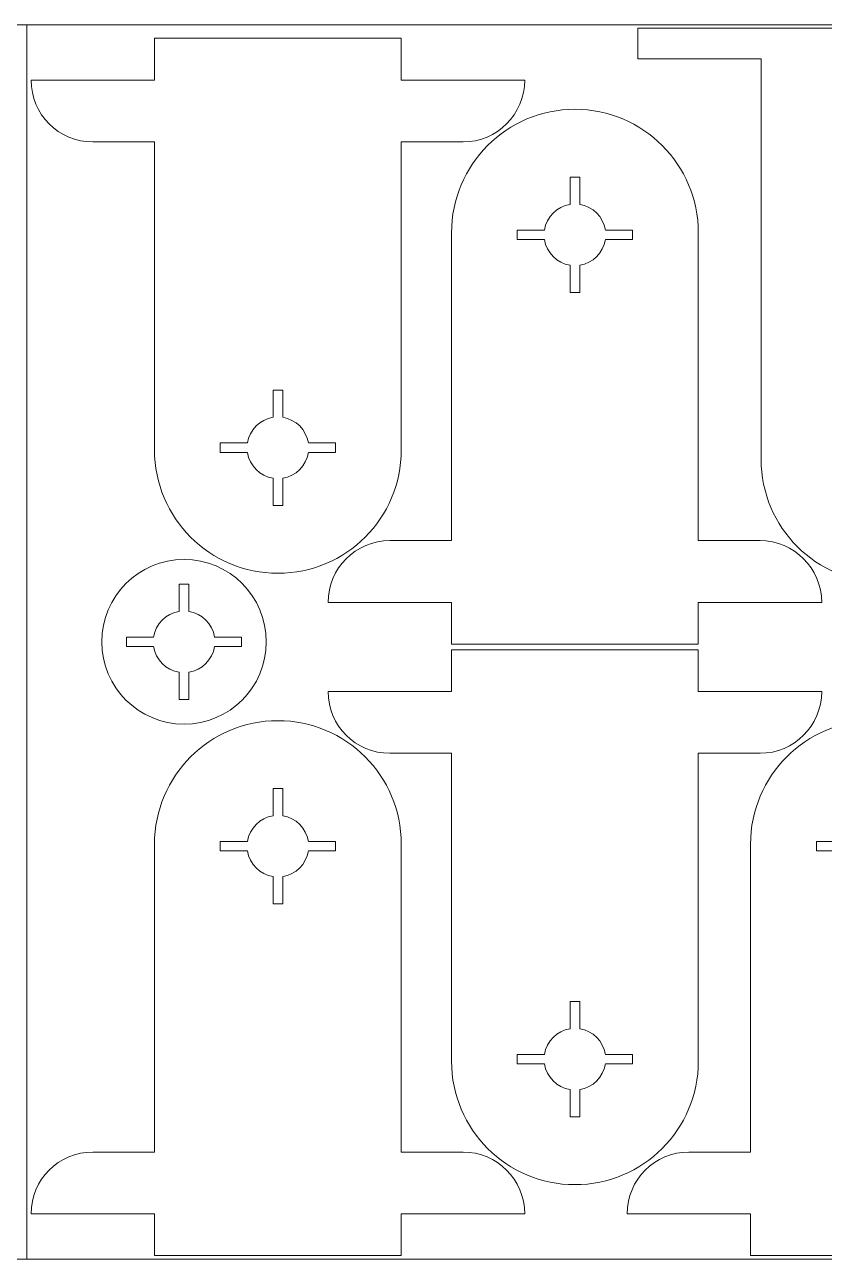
# Model space of a CAD drawing. Header units: centimetres. Extents: x -226 to -75, y 0 to 222.
# Drawn here: x -175.89 to -156.45, y 192.27 to 222.25 of the extents above; entities that cross this region are included whole.
import ezdxf

# ---------------------------------------------------------------- set-up
doc = ezdxf.new("R2010")
doc.units = ezdxf.units.CM
doc.header["$MEASUREMENT"] = 0
doc.layers.add('layer 1', color=7, linetype='Continuous')

msp = doc.modelspace()

# ---------------------------------------------------------------- linework, layer by layer
at = {"layer": 'layer 1', "color": 250, "lineweight": 20}
for points in [[(-225.83724, 192.24642), (-175.83724, 192.24642), (-175.83724, 222.24642), (-225.83724, 222.24642), (-225.83724, 192.24642)], [(-175.83724, 192.24642), (-125.83724, 192.24642), (-125.83724, 222.24642), (-175.83724, 222.24642), (-175.83724, 192.24642)]]:
    msp.add_lwpolyline(points, close=True, dxfattribs=at)
at = {"layer": 'layer 1', "color": 1, "lineweight": 9}
for points, knots in [([(-157.98336, 220.66516), (-157.98336, 220.66516), (-157.98336, 219.16515), (-157.98336, 219.16515), (-157.98336, 219.16515), (-157.98336, 219.16515), (-157.98336, 211.68349), (-157.98336, 211.68349), (-157.98336, 211.68349), (-157.98336, 210.02663), (-156.64026, 208.6835), (-154.98337, 208.6835), (-154.98337, 208.6835), (-153.32648, 208.6835), (-151.98339, 210.02663), (-151.98339, 211.68349), (-151.98339, 211.68349), (-151.98339, 211.68349), (-151.98339, 219.16515), (-151.98339, 219.16515), (-151.98339, 219.16515), (-151.98339, 219.16515), (-151.98339, 220.66516), (-151.98339, 220.66516), (-151.98339, 220.66516), (-151.98339, 220.66516), (-151.98339, 221.41517), (-151.98339, 221.41517), (-151.98339, 221.41517), (-151.98339, 221.41517), (-148.98341, 221.41517), (-148.98341, 221.41517), (-148.98341, 221.41517), (-148.98341, 221.41517), (-148.98341, 222.16517), (-148.98341, 222.16517), (-148.98341, 222.16517), (-148.98341, 222.16517), (-160.98362, 222.16517), (-160.98362, 222.16517), (-160.98362, 222.16517), (-160.98362, 222.16517), (-160.98362, 221.41517), (-160.98362, 221.41517), (-160.98362, 221.41517), (-160.98362, 221.41517), (-157.98336, 221.41517), (-157.98336, 221.41517), (-157.98336, 221.41517), (-157.98336, 221.41517), (-157.98336, 220.66516), (-157.98336, 220.66516)], [0, 0, 0, 0, 0.07142857, 0.07142857, 0.07142857, 0.07142857, 0.14285714, 0.14285714, 0.14285714, 0.14285714, 0.21428571, 0.21428571, 0.21428571, 0.21428571, 0.28571429, 0.28571429, 0.28571429, 0.28571429, 0.35714286, 0.35714286, 0.35714286, 0.35714286, 0.42857143, 0.42857143, 0.42857143, 0.42857143, 0.5, 0.5, 0.5, 0.5, 0.57142857, 0.57142857, 0.57142857, 0.57142857, 0.64285714, 0.64285714, 0.64285714, 0.64285714, 0.71428571, 0.71428571, 0.71428571, 0.71428571, 0.78571429, 0.78571429, 0.78571429, 0.78571429, 0.85714286, 0.85714286, 0.85714286, 0.85714286, 1, 1, 1, 1]), ([(-172.73221, 211.91525), (-172.73221, 211.91525), (-172.73221, 219.39702), (-172.73221, 219.39702), (-172.73221, 219.39702), (-172.73221, 219.39702), (-174.23222, 219.39702), (-174.23222, 219.39702), (-174.23222, 219.39702), (-175.06068, 219.39702), (-175.73227, 220.06853), (-175.73227, 220.89703), (-175.73227, 220.89703), (-175.73227, 220.89703), (-172.73221, 220.89703), (-172.73221, 220.89703), (-172.73221, 220.89703), (-172.73221, 220.89703), (-172.73221, 221.91518), (-172.73221, 221.91518), (-172.73221, 221.91518), (-172.73221, 221.91518), (-166.73225, 221.91518), (-166.73225, 221.91518), (-166.73225, 221.91518), (-166.73225, 221.91518), (-166.73225, 220.89703), (-166.73225, 220.89703), (-166.73225, 220.89703), (-166.73225, 220.89703), (-163.73177, 220.89703), (-163.73177, 220.89703), (-163.73177, 220.89703), (-163.73177, 220.06853), (-164.40342, 219.39702), (-165.23209, 219.39702), (-165.23209, 219.39702), (-165.23209, 219.39702), (-166.73225, 219.39702), (-166.73225, 219.39702), (-166.73225, 219.39702), (-166.73225, 219.39702), (-166.73225, 211.91525), (-166.73225, 211.91525), (-166.73225, 211.91525), (-166.73225, 210.2585), (-168.07534, 208.9154), (-169.73223, 208.9154), (-169.73223, 208.9154), (-171.38911, 208.9154), (-172.73221, 210.2585), (-172.73221, 211.91525)], [0, 0, 0, 0, 0.07142857, 0.07142857, 0.07142857, 0.07142857, 0.14285714, 0.14285714, 0.14285714, 0.14285714, 0.21428571, 0.21428571, 0.21428571, 0.21428571, 0.28571429, 0.28571429, 0.28571429, 0.28571429, 0.35714286, 0.35714286, 0.35714286, 0.35714286, 0.42857143, 0.42857143, 0.42857143, 0.42857143, 0.5, 0.5, 0.5, 0.5, 0.57142857, 0.57142857, 0.57142857, 0.57142857, 0.64285714, 0.64285714, 0.64285714, 0.64285714, 0.71428571, 0.71428571, 0.71428571, 0.71428571, 0.78571429, 0.78571429, 0.78571429, 0.78571429, 0.85714286, 0.85714286, 0.85714286, 0.85714286, 1, 1, 1, 1]), ([(-159.51119, 217.19031), (-159.51119, 217.19031), (-159.51119, 209.70853), (-159.51119, 209.70853), (-159.51119, 209.70853), (-159.51119, 209.70853), (-158.01118, 209.70853), (-158.01118, 209.70853), (-158.01118, 209.70853), (-157.18279, 209.70853), (-156.5112, 209.03702), (-156.5112, 208.20859), (-156.5112, 208.20859), (-156.5112, 208.20859), (-159.51119, 208.20859), (-159.51119, 208.20859), (-159.51119, 208.20859), (-159.51119, 208.20859), (-159.51119, 207.19038), (-159.51119, 207.19038), (-159.51119, 207.19038), (-159.51119, 207.19038), (-165.51137, 207.19038), (-165.51137, 207.19038), (-165.51137, 207.19038), (-165.51137, 207.19038), (-165.51137, 208.20859), (-165.51137, 208.20859), (-165.51137, 208.20859), (-165.51137, 208.20859), (-168.51178, 208.20859), (-168.51178, 208.20859), (-168.51178, 208.20859), (-168.51178, 209.03702), (-167.84012, 209.70853), (-167.01148, 209.70853), (-167.01148, 209.70853), (-167.01148, 209.70853), (-165.51137, 209.70853), (-165.51137, 209.70853), (-165.51137, 209.70853), (-165.51137, 209.70853), (-165.5113, 217.19024), (-165.5113, 217.19024), (-165.5113, 217.19024), (-165.5113, 218.84712), (-164.16813, 220.19022), (-162.51124, 220.19022), (-162.51124, 220.19022), (-160.85436, 220.19022), (-159.51119, 218.84712), (-159.51119, 217.19031)], [0, 0, 0, 0, 0.07142857, 0.07142857, 0.07142857, 0.07142857, 0.14285714, 0.14285714, 0.14285714, 0.14285714, 0.21428571, 0.21428571, 0.21428571, 0.21428571, 0.28571429, 0.28571429, 0.28571429, 0.28571429, 0.35714286, 0.35714286, 0.35714286, 0.35714286, 0.42857143, 0.42857143, 0.42857143, 0.42857143, 0.5, 0.5, 0.5, 0.5, 0.57142857, 0.57142857, 0.57142857, 0.57142857, 0.64285714, 0.64285714, 0.64285714, 0.64285714, 0.71428571, 0.71428571, 0.71428571, 0.71428571, 0.78571429, 0.78571429, 0.78571429, 0.78571429, 0.85714286, 0.85714286, 0.85714286, 0.85714286, 1, 1, 1, 1]), ([(-161.11122, 217.0235), (-161.11122, 217.0235), (-161.77123, 217.0235), (-161.77123, 217.0235), (-161.77123, 217.0235), (-161.82147, 216.7029), (-162.07406, 216.45038), (-162.39466, 216.40014), (-162.39466, 216.40014), (-162.39466, 216.40014), (-162.39466, 215.74034), (-162.39466, 215.74034), (-162.39466, 215.74034), (-162.39466, 215.74034), (-162.62796, 215.74027), (-162.62796, 215.74027), (-162.62796, 215.74027), (-162.62796, 215.74027), (-162.62796, 216.40014), (-162.62796, 216.40014), (-162.62796, 216.40014), (-162.94856, 216.45038), (-163.20115, 216.70297), (-163.25124, 217.02343), (-163.25124, 217.02343), (-163.25124, 217.02343), (-163.91133, 217.02336), (-163.91133, 217.02336), (-163.91133, 217.02336), (-163.91133, 217.02336), (-163.91133, 217.25672), (-163.91133, 217.25672), (-163.91133, 217.25672), (-163.91133, 217.25672), (-163.25124, 217.25679), (-163.25124, 217.25679), (-163.25124, 217.25679), (-163.20122, 217.57739), (-162.94849, 217.82983), (-162.62796, 217.88014), (-162.62796, 217.88014), (-162.62796, 217.88014), (-162.62796, 218.54022), (-162.62796, 218.54022), (-162.62796, 218.54022), (-162.62796, 218.54022), (-162.39466, 218.54015), (-162.39466, 218.54015), (-162.39466, 218.54015), (-162.39466, 218.54015), (-162.39459, 217.88007), (-162.39459, 217.88007), (-162.39459, 217.88007), (-162.07406, 217.82983), (-161.82147, 217.57725), (-161.77131, 217.25686), (-161.77131, 217.25686), (-161.77131, 217.25686), (-161.11122, 217.25686), (-161.11122, 217.25686), (-161.11122, 217.25686), (-161.11122, 217.25686), (-161.11122, 217.0235), (-161.11122, 217.0235)], [0, 0, 0, 0, 0.05882353, 0.05882353, 0.05882353, 0.05882353, 0.11764706, 0.11764706, 0.11764706, 0.11764706, 0.17647059, 0.17647059, 0.17647059, 0.17647059, 0.23529412, 0.23529412, 0.23529412, 0.23529412, 0.29411765, 0.29411765, 0.29411765, 0.29411765, 0.35294118, 0.35294118, 0.35294118, 0.35294118, 0.41176471, 0.41176471, 0.41176471, 0.41176471, 0.47058824, 0.47058824, 0.47058824, 0.47058824, 0.52941176, 0.52941176, 0.52941176, 0.52941176, 0.58823529, 0.58823529, 0.58823529, 0.58823529, 0.64705882, 0.64705882, 0.64705882, 0.64705882, 0.70588235, 0.70588235, 0.70588235, 0.70588235, 0.76470588, 0.76470588, 0.76470588, 0.76470588, 0.82352941, 0.82352941, 0.82352941, 0.82352941, 0.88235294, 0.88235294, 0.88235294, 0.88235294, 1, 1, 1, 1]), ([(-171.13217, 212.08199), (-171.13217, 212.08199), (-170.47224, 212.08199), (-170.47224, 212.08199), (-170.47224, 212.08199), (-170.422, 212.4026), (-170.16941, 212.65512), (-169.84881, 212.70535), (-169.84881, 212.70535), (-169.84881, 212.70535), (-169.84881, 213.36515), (-169.84881, 213.36515), (-169.84881, 213.36515), (-169.84881, 213.36515), (-169.61552, 213.36522), (-169.61552, 213.36522), (-169.61552, 213.36522), (-169.61552, 213.36522), (-169.61552, 212.70535), (-169.61552, 212.70535), (-169.61552, 212.70535), (-169.29491, 212.65512), (-169.04232, 212.40253), (-168.99223, 212.08206), (-168.99223, 212.08206), (-168.99223, 212.08206), (-168.33215, 212.08213), (-168.33215, 212.08213), (-168.33215, 212.08213), (-168.33215, 212.08213), (-168.33215, 211.84877), (-168.33215, 211.84877), (-168.33215, 211.84877), (-168.33215, 211.84877), (-168.99223, 211.8487), (-168.99223, 211.8487), (-168.99223, 211.8487), (-169.04225, 211.5281), (-169.29498, 211.27565), (-169.61552, 211.22534), (-169.61552, 211.22534), (-169.61552, 211.22534), (-169.61552, 210.5654), (-169.61552, 210.5654), (-169.61552, 210.5654), (-169.61552, 210.5654), (-169.84881, 210.56547), (-169.84881, 210.56547), (-169.84881, 210.56547), (-169.84881, 210.56547), (-169.84881, 211.22541), (-169.84881, 211.22541), (-169.84881, 211.22541), (-170.16941, 211.27565), (-170.422, 211.52824), (-170.4721, 211.84863), (-170.4721, 211.84863), (-170.4721, 211.84863), (-171.13224, 211.84863), (-171.13224, 211.84863), (-171.13224, 211.84863), (-171.13224, 211.84863), (-171.13217, 212.08199), (-171.13217, 212.08199)], [0, 0, 0, 0, 0.05882353, 0.05882353, 0.05882353, 0.05882353, 0.11764706, 0.11764706, 0.11764706, 0.11764706, 0.17647059, 0.17647059, 0.17647059, 0.17647059, 0.23529412, 0.23529412, 0.23529412, 0.23529412, 0.29411765, 0.29411765, 0.29411765, 0.29411765, 0.35294118, 0.35294118, 0.35294118, 0.35294118, 0.41176471, 0.41176471, 0.41176471, 0.41176471, 0.47058824, 0.47058824, 0.47058824, 0.47058824, 0.52941176, 0.52941176, 0.52941176, 0.52941176, 0.58823529, 0.58823529, 0.58823529, 0.58823529, 0.64705882, 0.64705882, 0.64705882, 0.64705882, 0.70588235, 0.70588235, 0.70588235, 0.70588235, 0.76470588, 0.76470588, 0.76470588, 0.76470588, 0.82352941, 0.82352941, 0.82352941, 0.82352941, 0.88235294, 0.88235294, 0.88235294, 0.88235294, 1, 1, 1, 1]), ([(-170.01363, 207.25008), (-170.01363, 208.35462), (-170.90914, 209.25011), (-172.01362, 209.25011), (-172.01362, 209.25011), (-173.1182, 209.25011), (-174.01359, 208.35462), (-174.01359, 207.25001), (-174.01359, 207.25001), (-174.01366, 206.1454), (-173.1182, 205.24987), (-172.01362, 205.24987), (-172.01362, 205.24987), (-170.90907, 205.24987), (-170.01363, 206.14543), (-170.01363, 207.25008)], [0, 0, 0, 0, 0.2, 0.2, 0.2, 0.2, 0.4, 0.4, 0.4, 0.4, 0.6, 0.6, 0.6, 0.6, 1, 1, 1, 1]), ([(-171.89691, 205.84993), (-171.89691, 205.84993), (-171.89691, 206.50998), (-171.89691, 206.50998), (-171.89691, 206.50998), (-171.57638, 206.56021), (-171.32379, 206.81284), (-171.27355, 207.13337), (-171.27355, 207.13337), (-171.27355, 207.13337), (-170.61376, 207.13337), (-170.61376, 207.13337), (-170.61376, 207.13337), (-170.61376, 207.13337), (-170.61369, 207.36666), (-170.61369, 207.36666), (-170.61369, 207.36666), (-170.61369, 207.36666), (-171.27355, 207.36666), (-171.27355, 207.36666), (-171.27355, 207.36666), (-171.32379, 207.68726), (-171.57638, 207.93985), (-171.89684, 207.98994), (-171.89684, 207.98994), (-171.89684, 207.98994), (-171.89677, 208.65002), (-171.89677, 208.65002), (-171.89677, 208.65002), (-171.89677, 208.65002), (-172.13013, 208.65002), (-172.13013, 208.65002), (-172.13013, 208.65002), (-172.13013, 208.65002), (-172.1302, 207.98994), (-172.1302, 207.98994), (-172.1302, 207.98994), (-172.45081, 207.93992), (-172.70325, 207.68719), (-172.75356, 207.36666), (-172.75356, 207.36666), (-172.75356, 207.36666), (-173.41357, 207.36666), (-173.41357, 207.36666), (-173.41357, 207.36666), (-173.41357, 207.36666), (-173.4135, 207.13337), (-173.4135, 207.13337), (-173.4135, 207.13337), (-173.4135, 207.13337), (-172.75349, 207.13337), (-172.75349, 207.13337), (-172.75349, 207.13337), (-172.70325, 206.81284), (-172.45067, 206.56021), (-172.13027, 206.51005), (-172.13027, 206.51005), (-172.13027, 206.51005), (-172.13027, 205.84993), (-172.13027, 205.84993), (-172.13027, 205.84993), (-172.13027, 205.84993), (-171.89691, 205.84993), (-171.89691, 205.84993)], [0, 0, 0, 0, 0.05882353, 0.05882353, 0.05882353, 0.05882353, 0.11764706, 0.11764706, 0.11764706, 0.11764706, 0.17647059, 0.17647059, 0.17647059, 0.17647059, 0.23529412, 0.23529412, 0.23529412, 0.23529412, 0.29411765, 0.29411765, 0.29411765, 0.29411765, 0.35294118, 0.35294118, 0.35294118, 0.35294118, 0.41176471, 0.41176471, 0.41176471, 0.41176471, 0.47058824, 0.47058824, 0.47058824, 0.47058824, 0.52941176, 0.52941176, 0.52941176, 0.52941176, 0.58823529, 0.58823529, 0.58823529, 0.58823529, 0.64705882, 0.64705882, 0.64705882, 0.64705882, 0.70588235, 0.70588235, 0.70588235, 0.70588235, 0.76470588, 0.76470588, 0.76470588, 0.76470588, 0.82352941, 0.82352941, 0.82352941, 0.82352941, 0.88235294, 0.88235294, 0.88235294, 0.88235294, 1, 1, 1, 1]), ([(-159.51119, 197.05881), (-159.51119, 197.05881), (-159.51119, 204.54059), (-159.51119, 204.54059), (-159.51119, 204.54059), (-159.51119, 204.54059), (-158.01118, 204.54059), (-158.01118, 204.54059), (-158.01118, 204.54059), (-157.18279, 204.54059), (-156.5112, 205.2121), (-156.5112, 206.0406), (-156.5112, 206.0406), (-156.5112, 206.0406), (-159.51119, 206.0406), (-159.51119, 206.0406), (-159.51119, 206.0406), (-159.51119, 206.0406), (-159.51119, 207.05885), (-159.51119, 207.05885), (-159.51119, 207.05885), (-159.51119, 207.05885), (-165.51137, 207.05885), (-165.51137, 207.05885), (-165.51137, 207.05885), (-165.51137, 207.05885), (-165.51137, 206.0406), (-165.51137, 206.0406), (-165.51137, 206.0406), (-165.51137, 206.0406), (-168.51178, 206.0406), (-168.51178, 206.0406), (-168.51178, 206.0406), (-168.51178, 205.2121), (-167.84012, 204.54059), (-167.01148, 204.54059), (-167.01148, 204.54059), (-167.01148, 204.54059), (-165.51137, 204.54059), (-165.51137, 204.54059), (-165.51137, 204.54059), (-165.51137, 204.54059), (-165.5113, 197.05888), (-165.5113, 197.05888), (-165.5113, 197.05888), (-165.5113, 195.40199), (-164.16813, 194.0589), (-162.51124, 194.0589), (-162.51124, 194.0589), (-160.85436, 194.0589), (-159.51119, 195.40199), (-159.51119, 197.05881)], [0, 0, 0, 0, 0.07142857, 0.07142857, 0.07142857, 0.07142857, 0.14285714, 0.14285714, 0.14285714, 0.14285714, 0.21428571, 0.21428571, 0.21428571, 0.21428571, 0.28571429, 0.28571429, 0.28571429, 0.28571429, 0.35714286, 0.35714286, 0.35714286, 0.35714286, 0.42857143, 0.42857143, 0.42857143, 0.42857143, 0.5, 0.5, 0.5, 0.5, 0.57142857, 0.57142857, 0.57142857, 0.57142857, 0.64285714, 0.64285714, 0.64285714, 0.64285714, 0.71428571, 0.71428571, 0.71428571, 0.71428571, 0.78571429, 0.78571429, 0.78571429, 0.78571429, 0.85714286, 0.85714286, 0.85714286, 0.85714286, 1, 1, 1, 1]), ([(-172.73221, 202.33386), (-172.73221, 202.33386), (-172.73221, 194.85209), (-172.73221, 194.85209), (-172.73221, 194.85209), (-172.73221, 194.85209), (-174.23222, 194.85209), (-174.23222, 194.85209), (-174.23222, 194.85209), (-175.06068, 194.85209), (-175.73227, 194.18058), (-175.73227, 193.35208), (-175.73227, 193.35208), (-175.73227, 193.35208), (-172.73221, 193.35208), (-172.73221, 193.35208), (-172.73221, 193.35208), (-172.73221, 193.35208), (-172.73221, 192.33393), (-172.73221, 192.33393), (-172.73221, 192.33393), (-172.73221, 192.33393), (-166.73225, 192.33393), (-166.73225, 192.33393), (-166.73225, 192.33393), (-166.73225, 192.33393), (-166.73225, 193.35208), (-166.73225, 193.35208), (-166.73225, 193.35208), (-166.73225, 193.35208), (-163.73177, 193.35208), (-163.73177, 193.35208), (-163.73177, 193.35208), (-163.73177, 194.18058), (-164.40342, 194.85209), (-165.23209, 194.85209), (-165.23209, 194.85209), (-165.23209, 194.85209), (-166.73225, 194.85209), (-166.73225, 194.85209), (-166.73225, 194.85209), (-166.73225, 194.85209), (-166.73225, 202.33386), (-166.73225, 202.33386), (-166.73225, 202.33386), (-166.73225, 203.99062), (-168.07534, 205.33371), (-169.73223, 205.33371), (-169.73223, 205.33371), (-171.38911, 205.33371), (-172.73221, 203.99062), (-172.73221, 202.33386)], [0, 0, 0, 0, 0.07142857, 0.07142857, 0.07142857, 0.07142857, 0.14285714, 0.14285714, 0.14285714, 0.14285714, 0.21428571, 0.21428571, 0.21428571, 0.21428571, 0.28571429, 0.28571429, 0.28571429, 0.28571429, 0.35714286, 0.35714286, 0.35714286, 0.35714286, 0.42857143, 0.42857143, 0.42857143, 0.42857143, 0.5, 0.5, 0.5, 0.5, 0.57142857, 0.57142857, 0.57142857, 0.57142857, 0.64285714, 0.64285714, 0.64285714, 0.64285714, 0.71428571, 0.71428571, 0.71428571, 0.71428571, 0.78571429, 0.78571429, 0.78571429, 0.78571429, 0.85714286, 0.85714286, 0.85714286, 0.85714286, 1, 1, 1, 1]), ([(-158.24092, 202.33386), (-158.24092, 202.33386), (-158.24092, 194.85209), (-158.24092, 194.85209), (-158.24092, 194.85209), (-158.24092, 194.85209), (-159.74096, 194.85209), (-159.74096, 194.85209), (-159.74096, 194.85209), (-160.56953, 194.85209), (-161.2411, 194.18058), (-161.2411, 193.35208), (-161.2411, 193.35208), (-161.2411, 193.35208), (-158.24092, 193.35208), (-158.24092, 193.35208), (-158.24092, 193.35208), (-158.24092, 193.35208), (-158.24092, 192.33393), (-158.24092, 192.33393), (-158.24092, 192.33393), (-158.24092, 192.33393), (-152.24094, 192.33393), (-152.24094, 192.33393), (-152.24094, 192.33393), (-152.24094, 192.33393), (-152.24094, 193.35208), (-152.24094, 193.35208), (-152.24094, 193.35208), (-152.24094, 193.35208), (-149.24054, 193.35208), (-149.24054, 193.35208), (-149.24054, 193.35208), (-149.24054, 194.18058), (-149.9122, 194.85209), (-150.7408, 194.85209), (-150.7408, 194.85209), (-150.7408, 194.85209), (-152.24094, 194.85209), (-152.24094, 194.85209), (-152.24094, 194.85209), (-152.24094, 194.85209), (-152.24094, 202.33379), (-152.24094, 202.33379), (-152.24094, 202.33379), (-152.24094, 203.99062), (-153.58404, 205.33371), (-155.24093, 205.33371), (-155.24093, 205.33371), (-156.89782, 205.33371), (-158.24092, 203.99062), (-158.24092, 202.33386)], [0, 0, 0, 0, 0.07142857, 0.07142857, 0.07142857, 0.07142857, 0.14285714, 0.14285714, 0.14285714, 0.14285714, 0.21428571, 0.21428571, 0.21428571, 0.21428571, 0.28571429, 0.28571429, 0.28571429, 0.28571429, 0.35714286, 0.35714286, 0.35714286, 0.35714286, 0.42857143, 0.42857143, 0.42857143, 0.42857143, 0.5, 0.5, 0.5, 0.5, 0.57142857, 0.57142857, 0.57142857, 0.57142857, 0.64285714, 0.64285714, 0.64285714, 0.64285714, 0.71428571, 0.71428571, 0.71428571, 0.71428571, 0.78571429, 0.78571429, 0.78571429, 0.78571429, 0.85714286, 0.85714286, 0.85714286, 0.85714286, 1, 1, 1, 1]), ([(-171.13217, 202.16712), (-171.13217, 202.16712), (-170.47224, 202.16712), (-170.47224, 202.16712), (-170.47224, 202.16712), (-170.422, 201.84652), (-170.16941, 201.594), (-169.84881, 201.54376), (-169.84881, 201.54376), (-169.84881, 201.54376), (-169.84881, 200.88396), (-169.84881, 200.88396), (-169.84881, 200.88396), (-169.84881, 200.88396), (-169.61552, 200.88389), (-169.61552, 200.88389), (-169.61552, 200.88389), (-169.61552, 200.88389), (-169.61552, 201.54376), (-169.61552, 201.54376), (-169.61552, 201.54376), (-169.29491, 201.594), (-169.04232, 201.84659), (-168.99223, 202.16705), (-168.99223, 202.16705), (-168.99223, 202.16705), (-168.33215, 202.16698), (-168.33215, 202.16698), (-168.33215, 202.16698), (-168.33215, 202.16698), (-168.33215, 202.40034), (-168.33215, 202.40034), (-168.33215, 202.40034), (-168.33215, 202.40034), (-168.99223, 202.40041), (-168.99223, 202.40041), (-168.99223, 202.40041), (-169.04225, 202.72102), (-169.29498, 202.97347), (-169.61552, 203.02377), (-169.61552, 203.02377), (-169.61552, 203.02377), (-169.61552, 203.68371), (-169.61552, 203.68371), (-169.61552, 203.68371), (-169.61552, 203.68371), (-169.84881, 203.68364), (-169.84881, 203.68364), (-169.84881, 203.68364), (-169.84881, 203.68364), (-169.84881, 203.0237), (-169.84881, 203.0237), (-169.84881, 203.0237), (-170.16941, 202.97347), (-170.422, 202.72088), (-170.4721, 202.40048), (-170.4721, 202.40048), (-170.4721, 202.40048), (-171.13224, 202.40048), (-171.13224, 202.40048), (-171.13224, 202.40048), (-171.13224, 202.40048), (-171.13217, 202.16712), (-171.13217, 202.16712)], [0, 0, 0, 0, 0.05882353, 0.05882353, 0.05882353, 0.05882353, 0.11764706, 0.11764706, 0.11764706, 0.11764706, 0.17647059, 0.17647059, 0.17647059, 0.17647059, 0.23529412, 0.23529412, 0.23529412, 0.23529412, 0.29411765, 0.29411765, 0.29411765, 0.29411765, 0.35294118, 0.35294118, 0.35294118, 0.35294118, 0.41176471, 0.41176471, 0.41176471, 0.41176471, 0.47058824, 0.47058824, 0.47058824, 0.47058824, 0.52941176, 0.52941176, 0.52941176, 0.52941176, 0.58823529, 0.58823529, 0.58823529, 0.58823529, 0.64705882, 0.64705882, 0.64705882, 0.64705882, 0.70588235, 0.70588235, 0.70588235, 0.70588235, 0.76470588, 0.76470588, 0.76470588, 0.76470588, 0.82352941, 0.82352941, 0.82352941, 0.82352941, 0.88235294, 0.88235294, 0.88235294, 0.88235294, 1, 1, 1, 1]), ([(-156.64088, 202.16712), (-156.64088, 202.16712), (-155.98094, 202.16712), (-155.98094, 202.16712), (-155.98094, 202.16712), (-155.9307, 201.84652), (-155.67811, 201.594), (-155.35751, 201.54376), (-155.35751, 201.54376), (-155.35751, 201.54376), (-155.35751, 200.88396), (-155.35751, 200.88396), (-155.35751, 200.88396), (-155.35751, 200.88396), (-155.12422, 200.88389), (-155.12422, 200.88389), (-155.12422, 200.88389), (-155.12422, 200.88389), (-155.12422, 201.54376), (-155.12422, 201.54376), (-155.12422, 201.54376), (-154.80361, 201.594), (-154.55102, 201.84659), (-154.50093, 202.16705), (-154.50093, 202.16705), (-154.50093, 202.16705), (-153.84085, 202.16698), (-153.84085, 202.16698), (-153.84085, 202.16698), (-153.84085, 202.16698), (-153.84085, 202.40034), (-153.84085, 202.40034), (-153.84085, 202.40034), (-153.84085, 202.40034), (-154.50093, 202.40041), (-154.50093, 202.40041), (-154.50093, 202.40041), (-154.55095, 202.72102), (-154.80368, 202.97347), (-155.12422, 203.02377), (-155.12422, 203.02377), (-155.12422, 203.02377), (-155.12422, 203.68371), (-155.12422, 203.68371), (-155.12422, 203.68371), (-155.12422, 203.68371), (-155.35751, 203.68364), (-155.35751, 203.68364), (-155.35751, 203.68364), (-155.35751, 203.68364), (-155.35751, 203.0237), (-155.35751, 203.0237), (-155.35751, 203.0237), (-155.67811, 202.97347), (-155.9307, 202.72088), (-155.9808, 202.40048), (-155.9808, 202.40048), (-155.9808, 202.40048), (-156.64095, 202.40048), (-156.64095, 202.40048), (-156.64095, 202.40048), (-156.64095, 202.40048), (-156.64088, 202.16712), (-156.64088, 202.16712)], [0, 0, 0, 0, 0.05882353, 0.05882353, 0.05882353, 0.05882353, 0.11764706, 0.11764706, 0.11764706, 0.11764706, 0.17647059, 0.17647059, 0.17647059, 0.17647059, 0.23529412, 0.23529412, 0.23529412, 0.23529412, 0.29411765, 0.29411765, 0.29411765, 0.29411765, 0.35294118, 0.35294118, 0.35294118, 0.35294118, 0.41176471, 0.41176471, 0.41176471, 0.41176471, 0.47058824, 0.47058824, 0.47058824, 0.47058824, 0.52941176, 0.52941176, 0.52941176, 0.52941176, 0.58823529, 0.58823529, 0.58823529, 0.58823529, 0.64705882, 0.64705882, 0.64705882, 0.64705882, 0.70588235, 0.70588235, 0.70588235, 0.70588235, 0.76470588, 0.76470588, 0.76470588, 0.76470588, 0.82352941, 0.82352941, 0.82352941, 0.82352941, 0.88235294, 0.88235294, 0.88235294, 0.88235294, 1, 1, 1, 1]), ([(-161.11122, 197.22562), (-161.11122, 197.22562), (-161.77123, 197.22562), (-161.77123, 197.22562), (-161.77123, 197.22562), (-161.82147, 197.54622), (-162.07406, 197.79874), (-162.39466, 197.84897), (-162.39466, 197.84897), (-162.39466, 197.84897), (-162.39466, 198.50877), (-162.39466, 198.50877), (-162.39466, 198.50877), (-162.39466, 198.50877), (-162.62796, 198.50884), (-162.62796, 198.50884), (-162.62796, 198.50884), (-162.62796, 198.50884), (-162.62796, 197.84897), (-162.62796, 197.84897), (-162.62796, 197.84897), (-162.94856, 197.79874), (-163.20115, 197.54615), (-163.25124, 197.22569), (-163.25124, 197.22569), (-163.25124, 197.22569), (-163.91133, 197.22577), (-163.91133, 197.22577), (-163.91133, 197.22577), (-163.91133, 197.22577), (-163.91133, 196.9924), (-163.91133, 196.9924), (-163.91133, 196.9924), (-163.91133, 196.9924), (-163.25124, 196.99233), (-163.25124, 196.99233), (-163.25124, 196.99233), (-163.20122, 196.67173), (-162.94849, 196.41928), (-162.62796, 196.36897), (-162.62796, 196.36897), (-162.62796, 196.36897), (-162.62796, 195.70889), (-162.62796, 195.70889), (-162.62796, 195.70889), (-162.62796, 195.70889), (-162.39466, 195.70896), (-162.39466, 195.70896), (-162.39466, 195.70896), (-162.39466, 195.70896), (-162.39459, 196.36904), (-162.39459, 196.36904), (-162.39459, 196.36904), (-162.07406, 196.41928), (-161.82147, 196.67187), (-161.77131, 196.99226), (-161.77131, 196.99226), (-161.77131, 196.99226), (-161.11122, 196.99226), (-161.11122, 196.99226), (-161.11122, 196.99226), (-161.11122, 196.99226), (-161.11122, 197.22562), (-161.11122, 197.22562)], [0, 0, 0, 0, 0.05882353, 0.05882353, 0.05882353, 0.05882353, 0.11764706, 0.11764706, 0.11764706, 0.11764706, 0.17647059, 0.17647059, 0.17647059, 0.17647059, 0.23529412, 0.23529412, 0.23529412, 0.23529412, 0.29411765, 0.29411765, 0.29411765, 0.29411765, 0.35294118, 0.35294118, 0.35294118, 0.35294118, 0.41176471, 0.41176471, 0.41176471, 0.41176471, 0.47058824, 0.47058824, 0.47058824, 0.47058824, 0.52941176, 0.52941176, 0.52941176, 0.52941176, 0.58823529, 0.58823529, 0.58823529, 0.58823529, 0.64705882, 0.64705882, 0.64705882, 0.64705882, 0.70588235, 0.70588235, 0.70588235, 0.70588235, 0.76470588, 0.76470588, 0.76470588, 0.76470588, 0.82352941, 0.82352941, 0.82352941, 0.82352941, 0.88235294, 0.88235294, 0.88235294, 0.88235294, 1, 1, 1, 1])]:
    msp.add_open_spline(points, degree=3, knots=knots, dxfattribs=at)

doc.saveas('drawing.dxf')
